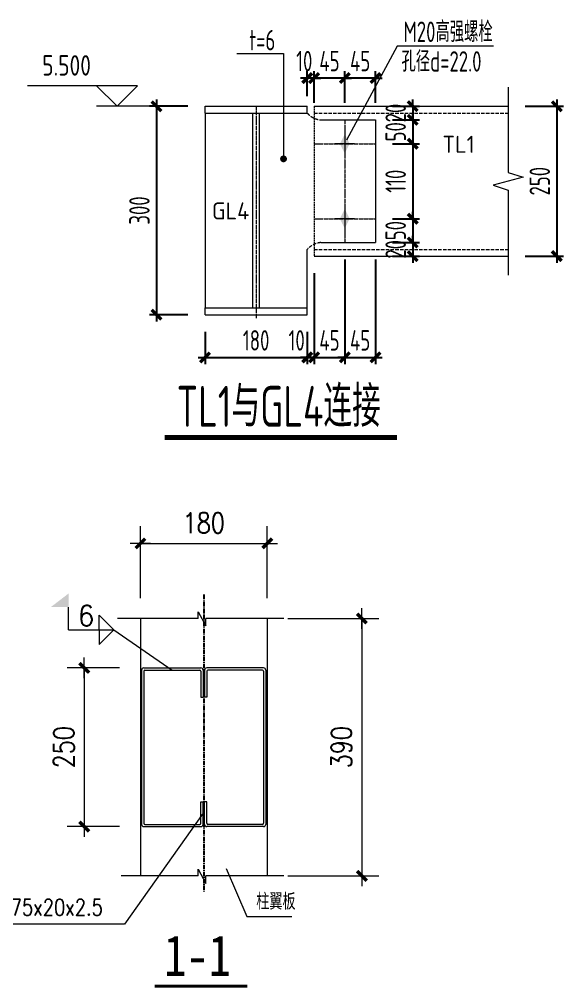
# Model space of a CAD drawing. Header units: millimetres. Extents: x 19781 to 898973, y -947928 to -267362.
# Drawn here: x 582405 to 590386, y -420948 to -406739 of the extents above; entities that cross this region are included whole.
import ezdxf
from ezdxf.enums import TextEntityAlignment as Align

# ---------------------------------------------------------------- set-up
doc = ezdxf.new("R2010")
doc.units = ezdxf.units.MM
doc.header["$LTSCALE"] = 100
for name, pattern in [('CENTERX2', [101.599999, 63.5, -12.7, 12.7, -12.7]), ('DASH', [0.35, 0.25, -0.1]), ('DOTE', [2.42, 2, -0.2, 0.02, -0.2])]:
    doc.linetypes.add(name, pattern=pattern)
doc.layers.get('0').update_dxf_attribs({"lineweight": 18})
for name, color, linetype, lineweight in [('AXIS', 3, 'Continuous', 18), ('BEAM_CON', 4, 'Continuous', 18), ('COLU', 7, 'Continuous', 18), ('DIM', 3, 'Continuous', 18), ('PUB_DIM', 3, 'Continuous', 18), ('PUB_TEXT', 7, 'Continuous', 18), ('REIN', 1, 'Continuous', 18), ('TDB_中实线', 7, 'Continuous', 18), ('TDB_文字', 3, 'Continuous', 18), ('TEXT', 7, 'Continuous', 18), ('THIN', 7, 'Continuous', 18), ('一般文字', 6, 'Continuous', 18), ('图名下划线', 7, 'Continuous', 18), ('楼板负筋文字', 7, 'Continuous', 18), ('系杆支撑', 2, 'Continuous', 18), ('钢板标注', 253, 'Continuous', 18), ('钢架', 7, 'Continuous', 25)]:
    doc.layers.add(name, color=color, linetype=linetype, lineweight=lineweight)
doc.styles.add('dim_font', font='simplex.shx', dxfattribs={"width": 0.8, "bigfont": 'gbcbig.shx'})
doc.styles.add('hztxt', font='txt.shx', dxfattribs={"width": 0.7, "bigfont": 'hztxt.shx'})
doc.styles.get("Standard").update_dxf_attribs({"font": 'tssdeng.shx', "bigfont": 'hztxt.shx'})
doc.styles.add('TDB-仿宋', font='', dxfattribs={"width": 0.8})
doc.styles.add('TSSD_Label', font='tssdeng.shx', dxfattribs={"width": 0.7, "bigfont": 'hztxt.shx'})
doc.styles.add('TSSD_Norm', font='tssdeng.shx', dxfattribs={"bigfont": 'hztxt.shx'})
doc.styles.add('TSSD_REIN', font='tssdeng.shx', dxfattribs={"width": 0.7, "bigfont": 'hztxt.shx'})
doc.styles.get('TDB-仿宋').set_extended_font_data('宋体')
doc.dimstyles.new('dimn', dxfattribs={"dimtxt": 300, "dimasz": 1, "dimexe": 250, "dimexo": 300, "dimgap": 150, "dimtad": 1, "dimdec": 0, "dimzin": 0, "dimdsep": 46, "dimtxsty": 'dim_font', "dimblk": '_CAXARROW', "dimcen": 1, "dimdle": 2, "dimclrt": 7, "dimadec": 1, "dimazin": 0, "dimtfac": 1, "dimtdec": 0, "dimtix": 1, "dimtmove": 2, "dimatfit": 3, "dimfxl": 1, "dimtolj": 1, "dimtzin": 0, "dimarcsym": 0})
doc.dimstyles.new('TSSD_100_100', dxfattribs={"dimtxt": 300, "dimasz": 100, "dimexe": 100, "dimexo": 250, "dimgap": 100, "dimtad": 1, "dimdec": 0, "dimzin": 0, "dimdsep": 46, "dimtxsty": 'TSSD_REIN', "dimblk": 'ARCHTICK', "dimcen": 0, "dimdle": 100, "dimclrt": 7, "dimadec": 0, "dimazin": 0, "dimtfac": 1, "dimtdec": 0, "dimtix": 1, "dimtmove": 2, "dimatfit": 3, "dimfxl": 1, "dimtolj": 1, "dimtzin": 0, "dimarcsym": 0})

# ---------------------------------------------------------------- blocks, each defined once
blk = doc.blocks.new('_ArchTick_0')
at = {"color": 0, "linetype": 'ByBlock'}
blk.add_lwpolyline([(-0.71, -0.71, 0.5, 0.5, 0), (0.71, 0.71, 0.5, 0.5, 0)], format="xyseb", dxfattribs=at)
blk = doc.blocks.new('*X1084')
at = {"layer": 'DIM', "color": 0, "lineweight": -2, "ltscale": 100, "transparency": 16777216}
for p, q in [((588173, -408014), (588173, -407914)), ((587877, -408014), (588273, -408014)), ((588173, -408014), (588173, -408214)), ((587877, -408214), (588273, -408214)), ((588173, -408214), (588173, -408314))]:
    blk.add_line(p, q, dxfattribs=at)
at = {"layer": 'DIM', "color": 0, "lineweight": -2, "ltscale": 100, "transparency": 16777216, "xscale": 100, "yscale": 100, "zscale": 100}
for p, rotation in [((588173, -408014), 270), ((588173, -408214), 90)]:
    blk.add_blockref('_ArchTick_0', p, dxfattribs=dict(at, rotation=rotation))
at = {"layer": 'DIM', "color": 7, "ltscale": 100, "transparency": 16777216, "insert": (587923, -408114), "char_height": 300, "width": 1020, "attachment_point": 5, "rotation": 90, "style": 'TSSD_REIN'}
blk.add_mtext('20', dxfattribs=at)
blk = doc.blocks.new('_ARCHTICK')
at = {"color": 0, "linetype": 'ByBlock', "const_width": 0.5}
blk.add_lwpolyline([(-0.5, -0.5), (0.5, 0.5)], dxfattribs=at)
blk = doc.blocks.new('*X1085')
at = {"layer": 'DIM', "color": 0, "lineweight": -2, "ltscale": 100, "transparency": 16777216}
for p, q in [((587877, -408214), (588273, -408214)), ((588173, -408214), (588173, -408114)), ((588173, -408214), (588173, -408564)), ((587877, -408564), (588273, -408564)), ((588173, -408564), (588173, -408664))]:
    blk.add_line(p, q, dxfattribs=at)
at = {"layer": 'DIM', "color": 0, "lineweight": -2, "ltscale": 100, "transparency": 16777216, "xscale": 100, "yscale": 100, "zscale": 100}
for p, rotation in [((588173, -408214), 270), ((588173, -408564), 90)]:
    blk.add_blockref('_ArchTick_0', p, dxfattribs=dict(at, rotation=rotation))
at = {"layer": 'DIM', "color": 7, "ltscale": 100, "transparency": 16777216, "insert": (587923, -408389), "char_height": 300, "width": 1020, "attachment_point": 5, "rotation": 90, "style": 'TSSD_REIN'}
blk.add_mtext('50', dxfattribs=at)
blk = doc.blocks.new('*X1086')
at = {"layer": 'DIM', "color": 0, "lineweight": -2, "ltscale": 100, "transparency": 16777216}
for p, q in [((588173, -408464), (588173, -409764)), ((587877, -408564), (588273, -408564)), ((587877, -409664), (588273, -409664))]:
    blk.add_line(p, q, dxfattribs=at)
at = {"layer": 'DIM', "color": 0, "lineweight": -2, "ltscale": 100, "transparency": 16777216, "xscale": 100, "yscale": 100, "zscale": 100}
for p, rotation in [((588173, -408564), 90), ((588173, -409664), 270)]:
    blk.add_blockref('_ArchTick_0', p, dxfattribs=dict(at, rotation=rotation))
at = {"layer": 'DIM', "color": 7, "ltscale": 100, "transparency": 16777216, "insert": (587923, -409114), "char_height": 300, "width": 1530, "attachment_point": 5, "rotation": 90, "style": 'TSSD_REIN'}
blk.add_mtext('110', dxfattribs=at)
blk = doc.blocks.new('*X1087')
at = {"layer": 'DIM', "color": 0, "lineweight": -2, "ltscale": 100, "transparency": 16777216}
for p, q in [((588173, -409664), (588173, -409564)), ((587877, -409664), (588273, -409664)), ((588173, -409664), (588173, -410014)), ((587877, -410014), (588273, -410014)), ((588173, -410014), (588173, -410114))]:
    blk.add_line(p, q, dxfattribs=at)
at = {"layer": 'DIM', "color": 0, "lineweight": -2, "ltscale": 100, "transparency": 16777216, "xscale": 100, "yscale": 100, "zscale": 100}
for p, rotation in [((588173, -409664), 270), ((588173, -410014), 90)]:
    blk.add_blockref('_ArchTick_0', p, dxfattribs=dict(at, rotation=rotation))
at = {"layer": 'DIM', "color": 7, "ltscale": 100, "transparency": 16777216, "insert": (587923, -409839), "char_height": 300, "width": 1020, "attachment_point": 5, "rotation": 90, "style": 'TSSD_REIN'}
blk.add_mtext('50', dxfattribs=at)
blk = doc.blocks.new('*X1088')
at = {"layer": 'DIM', "color": 0, "lineweight": -2, "ltscale": 100, "transparency": 16777216}
for p, q in [((588173, -410014), (588173, -409914)), ((587877, -410014), (588273, -410014)), ((588173, -410014), (588173, -410214)), ((587877, -410214), (588273, -410214)), ((588173, -410214), (588173, -410314))]:
    blk.add_line(p, q, dxfattribs=at)
at = {"layer": 'DIM', "color": 0, "lineweight": -2, "ltscale": 100, "transparency": 16777216, "xscale": 100, "yscale": 100, "zscale": 100}
for p, rotation in [((588173, -410014), 270), ((588173, -410214), 90)]:
    blk.add_blockref('_ArchTick_0', p, dxfattribs=dict(at, rotation=rotation))
at = {"layer": 'DIM', "color": 7, "ltscale": 100, "transparency": 16777216, "insert": (587923, -410114), "char_height": 300, "width": 1020, "attachment_point": 5, "rotation": 90, "style": 'TSSD_REIN'}
blk.add_mtext('20', dxfattribs=at)
blk = doc.blocks.new('A$C12ED02DA')
at = {"layer": 'THIN'}
blk.add_hatch(color=1, dxfattribs=at).paths.add_polyline_path([(97, 228), (187, 48), (97, -132), (7, 48)], flags=0)
at = {"layer": 'THIN', "color": 1}
for p, q in [((97, 318), (97, -222)), ((-83, 48), (277, 48))]:
    blk.add_line(p, q, dxfattribs=at)
blk = doc.blocks.new('*X1090')
at = {"layer": 'DIM', "color": 0, "lineweight": -2, "ltscale": 100, "transparency": 16777216}
for p, q in [((587177, -407964), (587177, -407501)), ((587627, -407964), (587627, -407501)), ((587177, -407601), (587077, -407601)), ((587627, -407601), (587177, -407601)), ((587627, -407601), (587727, -407601))]:
    blk.add_line(p, q, dxfattribs=at)
at = {"layer": 'DIM', "color": 0, "lineweight": -2, "ltscale": 100, "transparency": 16777216, "xscale": 100, "yscale": 100, "zscale": 100}
blk.add_blockref('_ArchTick_0', (587177, -407601), dxfattribs=at)
at = {"layer": 'DIM', "color": 0, "lineweight": -2, "ltscale": 100, "transparency": 16777216, "xscale": 100, "yscale": 100, "zscale": 100, "rotation": 180}
blk.add_blockref('_ArchTick_0', (587627, -407601), dxfattribs=at)
at = {"layer": 'DIM', "color": 7, "ltscale": 100, "transparency": 16777216, "insert": (587402, -407351), "char_height": 300, "width": 1020, "attachment_point": 5, "style": 'TSSD_REIN'}
blk.add_mtext('45', dxfattribs=at)
blk = doc.blocks.new('*X1091')
at = {"layer": 'DIM', "color": 0, "lineweight": -2, "ltscale": 100, "transparency": 16777216}
for p, q in [((586727, -407964), (586727, -407501)), ((587177, -407964), (587177, -407501)), ((586727, -407601), (586627, -407601)), ((587177, -407601), (586727, -407601)), ((587177, -407601), (587277, -407601))]:
    blk.add_line(p, q, dxfattribs=at)
at = {"layer": 'DIM', "color": 0, "lineweight": -2, "ltscale": 100, "transparency": 16777216, "xscale": 100, "yscale": 100, "zscale": 100}
blk.add_blockref('_ArchTick_0', (586727, -407601), dxfattribs=at)
at = {"layer": 'DIM', "color": 0, "lineweight": -2, "ltscale": 100, "transparency": 16777216, "xscale": 100, "yscale": 100, "zscale": 100, "rotation": 180}
blk.add_blockref('_ArchTick_0', (587177, -407601), dxfattribs=at)
at = {"layer": 'DIM', "color": 7, "ltscale": 100, "transparency": 16777216, "insert": (586952, -407351), "char_height": 300, "width": 1020, "attachment_point": 5, "style": 'TSSD_REIN'}
blk.add_mtext('45', dxfattribs=at)
blk = doc.blocks.new('*X1092')
at = {"layer": 'DIM', "color": 0, "lineweight": -2, "ltscale": 100, "transparency": 16777216}
for p, q in [((586627, -407864), (586627, -407501)), ((586727, -407964), (586727, -407501)), ((586627, -407601), (586527, -407601)), ((586727, -407601), (586627, -407601)), ((586727, -407601), (586827, -407601))]:
    blk.add_line(p, q, dxfattribs=at)
at = {"layer": 'DIM', "color": 0, "lineweight": -2, "ltscale": 100, "transparency": 16777216, "xscale": 100, "yscale": 100, "zscale": 100}
blk.add_blockref('_ArchTick_0', (586627, -407601), dxfattribs=at)
at = {"layer": 'DIM', "color": 0, "lineweight": -2, "ltscale": 100, "transparency": 16777216, "xscale": 100, "yscale": 100, "zscale": 100, "rotation": 180}
blk.add_blockref('_ArchTick_0', (586727, -407601), dxfattribs=at)
at = {"layer": 'DIM', "color": 7, "ltscale": 100, "transparency": 16777216, "insert": (586583, -407351), "char_height": 300, "width": 930, "attachment_point": 5, "style": 'TSSD_REIN'}
blk.add_mtext('10', dxfattribs=at)
blk = doc.blocks.new('*X1093')
at = {"layer": 'DIM', "color": 0, "lineweight": -2, "ltscale": 100, "transparency": 16777216}
for p, q in [((585127, -411323), (585127, -411800)), ((586627, -411323), (586627, -411800)), ((585027, -411700), (586727, -411700))]:
    blk.add_line(p, q, dxfattribs=at)
at = {"layer": 'DIM', "color": 0, "lineweight": -2, "ltscale": 100, "transparency": 16777216, "xscale": 100, "yscale": 100, "zscale": 100, "rotation": 180}
blk.add_blockref('_ArchTick_0', (585127, -411700), dxfattribs=at)
at = {"layer": 'DIM', "color": 0, "lineweight": -2, "ltscale": 100, "transparency": 16777216, "xscale": 100, "yscale": 100, "zscale": 100}
blk.add_blockref('_ArchTick_0', (586627, -411700), dxfattribs=at)
at = {"layer": 'DIM', "color": 7, "ltscale": 100, "transparency": 16777216, "insert": (585877, -411450), "char_height": 300, "width": 1530, "attachment_point": 5, "style": 'TSSD_REIN'}
blk.add_mtext('180', dxfattribs=at)
blk = doc.blocks.new('*X1094')
at = {"layer": 'DIM', "color": 0, "lineweight": -2, "ltscale": 100, "transparency": 16777216}
for p, q in [((586727, -410464), (586727, -411800)), ((586627, -411323), (586627, -411800)), ((586627, -411700), (586527, -411700)), ((586627, -411700), (586727, -411700)), ((586727, -411700), (586827, -411700))]:
    blk.add_line(p, q, dxfattribs=at)
at = {"layer": 'DIM', "color": 0, "lineweight": -2, "ltscale": 100, "transparency": 16777216, "xscale": 100, "yscale": 100, "zscale": 100}
blk.add_blockref('_ArchTick_0', (586627, -411700), dxfattribs=at)
at = {"layer": 'DIM', "color": 0, "lineweight": -2, "ltscale": 100, "transparency": 16777216, "xscale": 100, "yscale": 100, "zscale": 100, "rotation": 180}
blk.add_blockref('_ArchTick_0', (586727, -411700), dxfattribs=at)
at = {"layer": 'DIM', "color": 7, "ltscale": 100, "transparency": 16777216, "insert": (586471, -411450), "char_height": 300, "width": 930, "attachment_point": 5, "style": 'TSSD_REIN'}
blk.add_mtext('10', dxfattribs=at)
blk = doc.blocks.new('*X1095')
at = {"layer": 'DIM', "color": 0, "lineweight": -2, "ltscale": 100, "transparency": 16777216}
for p, q in [((587177, -410264), (587177, -411800)), ((586727, -410464), (586727, -411800)), ((586727, -411700), (586627, -411700)), ((586727, -411700), (587177, -411700)), ((587177, -411700), (587277, -411700))]:
    blk.add_line(p, q, dxfattribs=at)
at = {"layer": 'DIM', "color": 0, "lineweight": -2, "ltscale": 100, "transparency": 16777216, "xscale": 100, "yscale": 100, "zscale": 100}
blk.add_blockref('_ArchTick_0', (586727, -411700), dxfattribs=at)
at = {"layer": 'DIM', "color": 0, "lineweight": -2, "ltscale": 100, "transparency": 16777216, "xscale": 100, "yscale": 100, "zscale": 100, "rotation": 180}
blk.add_blockref('_ArchTick_0', (587177, -411700), dxfattribs=at)
at = {"layer": 'DIM', "color": 7, "ltscale": 100, "transparency": 16777216, "insert": (586952, -411450), "char_height": 300, "width": 1020, "attachment_point": 5, "style": 'TSSD_REIN'}
blk.add_mtext('45', dxfattribs=at)
blk = doc.blocks.new('*X1096')
at = {"layer": 'DIM', "color": 0, "lineweight": -2, "ltscale": 100, "transparency": 16777216}
for p, q in [((587177, -410264), (587177, -411800)), ((587627, -410264), (587627, -411800)), ((587177, -411700), (587077, -411700)), ((587177, -411700), (587627, -411700)), ((587627, -411700), (587727, -411700))]:
    blk.add_line(p, q, dxfattribs=at)
at = {"layer": 'DIM', "color": 0, "lineweight": -2, "ltscale": 100, "transparency": 16777216, "xscale": 100, "yscale": 100, "zscale": 100}
blk.add_blockref('_ArchTick_0', (587177, -411700), dxfattribs=at)
at = {"layer": 'DIM', "color": 0, "lineweight": -2, "ltscale": 100, "transparency": 16777216, "xscale": 100, "yscale": 100, "zscale": 100, "rotation": 180}
blk.add_blockref('_ArchTick_0', (587627, -411700), dxfattribs=at)
at = {"layer": 'DIM', "color": 7, "ltscale": 100, "transparency": 16777216, "insert": (587402, -411450), "char_height": 300, "width": 1020, "attachment_point": 5, "style": 'TSSD_REIN'}
blk.add_mtext('45', dxfattribs=at)
blk = doc.blocks.new('*X1097')
at = {"layer": 'DIM', "color": 0, "lineweight": -2, "ltscale": 100, "transparency": 16777216}
for p, q in [((590286, -407914), (590286, -410314)), ((589822, -408014), (590386, -408014)), ((589822, -410214), (590386, -410214))]:
    blk.add_line(p, q, dxfattribs=at)
at = {"layer": 'DIM', "color": 0, "lineweight": -2, "ltscale": 100, "transparency": 16777216, "xscale": 100, "yscale": 100, "zscale": 100}
for p, rotation in [((590286, -408014), 90), ((590286, -410214), 270)]:
    blk.add_blockref('_ArchTick_0', p, dxfattribs=dict(at, rotation=rotation))
at = {"layer": 'DIM', "color": 7, "ltscale": 100, "transparency": 16777216, "insert": (590036, -409114), "char_height": 300, "width": 1620, "attachment_point": 5, "rotation": 90, "style": 'TSSD_REIN'}
blk.add_mtext('250', dxfattribs=at)
blk = doc.blocks.new('*X1098')
at = {"layer": 'DIM', "color": 0, "lineweight": -2, "ltscale": 100, "transparency": 16777216}
for p, q in [((584415, -407914), (584415, -411173)), ((584877, -408014), (584315, -408014)), ((584877, -411073), (584315, -411073))]:
    blk.add_line(p, q, dxfattribs=at)
at = {"layer": 'DIM', "color": 0, "lineweight": -2, "ltscale": 100, "transparency": 16777216, "xscale": 100, "yscale": 100, "zscale": 100}
for p, rotation in [((584415, -408014), 90), ((584415, -411073), 270)]:
    blk.add_blockref('_ArchTick_0', p, dxfattribs=dict(at, rotation=rotation))
at = {"layer": 'DIM', "color": 7, "ltscale": 100, "transparency": 16777216, "insert": (584165, -409544), "char_height": 300, "width": 1620, "attachment_point": 5, "rotation": 90, "style": 'TSSD_REIN'}
blk.add_mtext('300', dxfattribs=at)
blk = doc.blocks.new('_DIMX')
blk.add_line((-150, 0), (150, 0))
blk.add_lwpolyline([(-70, -70, 50, 50, 0), (70, 70, 50, 50, 0)], format="xyseb")
blk = doc.blocks.new('*X1166')
at = {"layer": 'AXIS', "color": 0, "linetype": 'Continuous', "lineweight": -2, "transparency": 16777216}
for p, q in [((2564, 4688), (1798, 4688)), ((2048, 4687), (2048, 2362)), ((2564, 2361), (1798, 2361))]:
    blk.add_line(p, q, dxfattribs=at)
for p, rotation in [((2048, 4688), 90), ((2048, 2361), 270)]:
    blk.add_blockref('_DIMX', p, dxfattribs=dict(at, rotation=rotation))
at = {"layer": 'AXIS', "color": 7, "linetype": 'Continuous', "transparency": 16777216, "insert": (1748, 3525), "char_height": 300, "width": 1851.43, "attachment_point": 5, "rotation": 90, "style": 'dim_font'}
blk.add_mtext('250', dxfattribs=at)
blk = doc.blocks.new('_CAXARROW')
blk.add_hatch(color=0).paths.add_polyline_path([(0, 0), (-1, 0.125), (-1, -0.125)], flags=0)
blk = doc.blocks.new('*X1167')
at = {"layer": 'AXIS', "color": 0, "lineweight": -2, "transparency": 16777216}
for p, q in [((5029, 5412), (6365, 5412)), ((6115, 5411), (6115, 1639)), ((5029, 1638), (6365, 1638))]:
    blk.add_line(p, q, dxfattribs=at)
for p, rotation in [((6115, 5412), 90), ((6115, 1638), 270)]:
    blk.add_blockref('_DIMX', p, dxfattribs=dict(at, rotation=rotation))
at = {"layer": 'AXIS', "color": 7, "transparency": 16777216, "insert": (5815, 3525), "char_height": 300, "width": 1851.43, "attachment_point": 5, "rotation": 90, "style": 'dim_font'}
blk.add_mtext('390', dxfattribs=at)
blk = doc.blocks.new('*X1168')
at = {"layer": 'AXIS', "color": 0, "lineweight": -2, "transparency": 16777216}
for p, q in [((2870, 5712), (2870, 6763)), ((4729, 5712), (4729, 6763)), ((2871, 6513), (4728, 6513))]:
    blk.add_line(p, q, dxfattribs=at)
at = {"layer": 'AXIS', "color": 0, "lineweight": -2, "transparency": 16777216, "rotation": 180}
blk.add_blockref('_DIMX', (2870, 6513), dxfattribs=at)
at = {"layer": 'AXIS', "color": 0, "lineweight": -2, "transparency": 16777216}
blk.add_blockref('_DIMX', (4729, 6513), dxfattribs=at)
at = {"layer": 'AXIS', "color": 7, "transparency": 16777216, "insert": (3799, 6813), "char_height": 300, "width": 1748.57, "attachment_point": 5, "style": 'dim_font'}
blk.add_mtext('180', dxfattribs=at)
blk = doc.blocks.new('A$C7AE0445E')
at = {"layer": '一般文字', "lineweight": 15}
blk.add_hatch(color=251, dxfattribs=at).paths.add_polyline_path([(1818.9, 5578.9), (1557.8, 5578.9), (1818.9, 5778.9)], flags=0)
at = {"layer": 'TDB_中实线'}
blk.add_lwpolyline([(3081.4, 22.5, 45, 45, 0), (4438.8, 22.5, 45, 45, 0)], format="xyseb", dxfattribs=at)
at = {"layer": '一般文字', "color": 251, "lineweight": 15}
for p, q in [((1818.9, 5245.5), (1818.9, 5578.9)), ((2268.4, 5460.4), (2483.3, 5245.5)), ((2268.4, 5245.5), (2268.4, 5460.4)), ((3715.1, 5411.5), (2536.9, 5411.5)), ((3715.1, 5411.5), (3715.1, 5509.8)), ((3715.1, 5509.8), (3826.7, 5302.7)), ((3826.7, 5302.7), (3826.7, 5411.5)), ((4969.3, 5411.5), (3826.7, 5411.5)), ((1818.9, 5245.5), (2483.3, 5245.5)), ((2268.4, 5030.6), (2483.3, 5245.5)), ((2268.4, 5245.5), (2268.4, 5030.6)), ((2483.3, 5245.5), (3338, 4656)), ((3789.1, 2559.7), (2639.7, 929.4)), ((3715.1, 1637.9), (3715.1, 1736.2)), ((3715.1, 1736.2), (3826.7, 1529.1)), ((4125.8, 1747.7), (4431.6, 1043.5)), ((3715.1, 1637.9), (2590.2, 1637.9)), ((3826.7, 1529.1), (3826.7, 1637.9)), ((4969.3, 1637.9), (3826.7, 1637.9)), ((4431.6, 1043.5), (5088.5, 1043.5)), ((2639.7, 929.4), (220.8, 929.4))]:
    blk.add_line(p, q, dxfattribs=at)
at = {"layer": '系杆支撑', "color": 3}
for p, q in [((2919.1, 4688.3), (3756.8, 4688.3)), ((4674.2, 4688.3), (3842.1, 4688.3)), ((2886.8, 4656), (2886.8, 2393.5)), ((2919.1, 4639.9), (2919.1, 2409.6)), ((2935.3, 4656), (3740.6, 4656)), ((3756.8, 4639.9), (3756.8, 4258.9)), ((3789.1, 4656), (3789.1, 4258.9)), ((3809.7, 4656), (3809.7, 4258.9)), ((3842.1, 4639.9), (3842.1, 4258.9)), ((4658, 4656), (3858.2, 4656)), ((4674.2, 4639.9), (4674.2, 2409.6)), ((4706.5, 4656), (4706.5, 2393.5)), ((3756.8, 4258.9), (3789.1, 4258.9)), ((3842.1, 4258.9), (3809.7, 4258.9)), ((3756.8, 2725.9), (3789.1, 2725.9)), ((3756.8, 2409.6), (3756.8, 2725.9)), ((3789.1, 2393.5), (3789.1, 2725.9)), ((3842.1, 2725.9), (3809.7, 2725.9)), ((3809.7, 2393.5), (3809.7, 2725.9)), ((3842.1, 2409.6), (3842.1, 2725.9)), ((2919.1, 2361.1), (3756.8, 2361.1)), ((2935.3, 2393.5), (3740.6, 2393.5)), ((4674.2, 2361.1), (3842.1, 2361.1)), ((4658, 2393.5), (3858.2, 2393.5))]:
    blk.add_line(p, q, dxfattribs=at)
for centre, radius, start, end in [((2919.1, 4656), 32.3, 90, 180), ((3756.8, 4656), 32.3, 0, 90), ((3842.1, 4656), 32.3, 90, 180), ((4674.2, 4656), 32.3, 0, 90), ((2935.3, 4639.9), 16.2, 90, 180), ((3740.6, 4639.9), 16.2, 0, 90), ((3858.2, 4639.9), 16.2, 90, 180), ((4658, 4639.9), 16.2, 0, 90), ((2919.1, 2393.5), 32.3, 180, 270), ((2935.3, 2409.6), 16.2, 180, 270), ((3740.6, 2409.6), 16.2, 270, 0), ((3756.8, 2393.5), 32.3, 270, 0), ((3842.1, 2393.5), 32.3, 180, 270), ((3858.2, 2409.6), 16.2, 180, 270), ((4658, 2409.6), 16.2, 270, 360), ((4674.2, 2393.5), 32.3, 270, 360)]:
    blk.add_arc(centre, radius, start, end, dxfattribs=at)
at = {"layer": '钢架', "linetype": 'CENTERX2', "ltscale": 0.01}
blk.add_line((3799.4, 5763), (3799.4, 1411.8), dxfattribs=at)
at = {"layer": '钢架', "lineweight": 5}
for p, q in [((2869.6, 5411.5), (2869.6, 1637.9)), ((4729.3, 5411.5), (4729.3, 1637.9))]:
    blk.add_line(p, q, dxfattribs=at)
at = {"layer": 'PUB_DIM', "color": 6, "linetype": 'Continuous', "style": 'hztxt', "width": 0.8}
for s, height, p in [('2C250x75x20x2.5', 240.024, (0, 1058.2)), ('柱翼板', 240.02, (4567.7, 1142.2))]:
    blk.add_text(s, height=height, dxfattribs=at).set_placement(p)
at = {"layer": 'TDB_文字', "style": 'TDB-仿宋', "width": 0.8}
blk.add_text('1-1', height=600, dxfattribs=at).set_placement((3217.3, 170.8))
at = {"layer": '一般文字', "color": 251, "lineweight": 15, "style": 'dim_font', "width": 0.965103}
blk.add_text('6', height=300, dxfattribs=at).set_placement((1952.2, 5303.7))
at = {"layer": 'AXIS'}
dim = blk.add_linear_dim(base=(4729.3, 6512.8), p1=(2869.6, 5411.5), p2=(4729.3, 5411.5), text='180', dimstyle='dimn', override={"dimsah": 1}, dxfattribs=at)
dim.commit()
dim.dimension.update_dxf_attribs({"geometry": '*X1168', "text_midpoint": (3799.4, 6812.8), "dimtype": 160})
dim = blk.add_linear_dim(base=(6115.4, 1637.9), p1=(4729.3, 5411.5), p2=(4729.3, 1637.9), angle=90, text='390', dimstyle='dimn', override={"dimsah": 1}, dxfattribs=at)
dim.commit()
dim.dimension.update_dxf_attribs({"geometry": '*X1167', "text_midpoint": (5815.4, 3524.7), "dimtype": 160})
at = {"layer": 'AXIS', "linetype": 'Continuous'}
dim = blk.add_linear_dim(base=(2048, 2361.1), p1=(2864, 4688.3), p2=(2864, 2361.1), angle=90, text='250', dimstyle='dimn', override={"dimsah": 1}, dxfattribs=at)
dim.commit()
dim.dimension.update_dxf_attribs({"geometry": '*X1166', "text_midpoint": (1748, 3524.7), "dimtype": 160})

msp = doc.modelspace()

# ---------------------------------------------------------------- linework, layer by layer
at = {"layer": 'AXIS', "linetype": 'DOTE', "ltscale": 0.3}
for p, q in [((585877.18, -408014.39), (585877.18, -411126.33)), ((587177.18, -408214.39), (587177.18, -410014.39)), ((586727.18, -408564.39), (587627.18, -408564.39)), ((586727.18, -409664.39), (587627.18, -409664.39))]:
    msp.add_line(p, q, dxfattribs=at)
at = {"layer": 'BEAM_CON'}
for p, q in [((585127.18, -408014.39), (586627.18, -408014.39)), ((585127.18, -408114.39), (585127.18, -408014.39)), ((586627.18, -408114.39), (586627.18, -408014.39)), ((585127.18, -408114.39), (586627.18, -408114.39)), ((585127.18, -408114.39), (585127.18, -410972.97)), ((585827.18, -410972.97), (585827.18, -408114.39)), ((585927.18, -410972.97), (585927.18, -408114.39)), ((587627.18, -408214.39), (587627.18, -410014.39)), ((586627.18, -410972.97), (586627.18, -410114.39)), ((585127.18, -410972.97), (586627.18, -410972.97)), ((585127.18, -411072.97), (585127.18, -410972.97)), ((585127.18, -411072.97), (586627.18, -411072.97)), ((586627.18, -411072.97), (586627.18, -410972.97))]:
    msp.add_line(p, q, dxfattribs=at)
at = {"layer": 'BEAM_CON', "color": 4}
for p, q in [((586727.18, -408014.39), (589572.08, -408014.39)), ((586827.18, -408214.39), (587627.18, -408214.39)), ((586827.18, -410014.39), (587627.18, -410014.39)), ((586727.18, -410214.39), (589572.08, -410214.39))]:
    msp.add_line(p, q, dxfattribs=at)
at = {"layer": 'BEAM_CON', "color": 4, "linetype": 'DASH'}
msp.add_line((586727.18, -408014.39), (586727.18, -410214.39), dxfattribs=at)
at = {"layer": 'BEAM_CON', "color": 4, "linetype": 'DASH', "ltscale": 2}
for p, q in [((586727.18, -408114.39), (589572.08, -408114.39)), ((586727.18, -410114.39), (589572.08, -410114.39))]:
    msp.add_line(p, q, dxfattribs=at)
for centre, start, end in [((586847.25, -407924.25), 220.827286, 266.042611), ((586847.25, -410304.54), 93.957389, 139.172714)]:
    msp.add_arc(centre, 290.84, start, end, dxfattribs=at)
at = {"layer": 'COLU', "linetype": 'ByBlock', "lineweight": 5}
for p, q in [((585594.63, -407241.93), (586278.5, -407241.93)), ((586278.5, -407241.93), (586278.5, -408785.85))]:
    msp.add_line(p, q, dxfattribs=at)
at = {"layer": 'COLU', "lineweight": 5}
for p, q in [((587943.32, -407134.75), (587204.18, -408510.39)), ((589358.29, -407134.75), (587943.32, -407134.75))]:
    msp.add_line(p, q, dxfattribs=at)
at = {"layer": 'REIN'}
msp.add_lwpolyline([(586303.5, -408785.85, 50, 50, -1), (586253.5, -408785.85, 50, 50, -1)], format="xyseb", close=True, dxfattribs=at)
at = {"layer": 'THIN'}
for p, q in [((583536.93, -407714.39), (582521.55, -407714.39)), ((583836.93, -408014.39), (583536.93, -407714.39)), ((584136.93, -407714.39), (583536.93, -407714.39)), ((583836.93, -408014.39), (584136.93, -407714.39)), ((584414.86, -408014.39), (583536.93, -408014.39)), ((583836.93, -408014.39), (583836.93, -408014.39))]:
    msp.add_line(p, q, dxfattribs=at)
msp.add_lwpolyline([(589572.08, -407734.39), (589572.08, -408984.39), (589792.08, -409054.39), (589352.08, -409174.39), (589572.08, -409244.39), (589572.08, -410494.39)], dxfattribs=at)
at = {"layer": '图名下划线'}
msp.add_lwpolyline([(584535.73, -412875.55, 70.12, 70.12, 0), (587940.55, -412875.55, 70.12, 70.12, 0)], format="xyseb", dxfattribs=at)

# ---------------------------------------------------------------- block references
at = {"layer": 'COLU', "linetype": 'ByBlock'}
for p, xscale, yscale, zscale in [((587254.66, -408602.46), -0.8000000000465661, 0.8000000000465661, 0.8000000000000114), ((587235.29, -408592.94), -0.5999999999767169, 0.5999999999767169, 0.6), ((587254.66, -409702.46), -0.8000000000465661, 0.8000000000465661, 0.8000000000000114), ((587235.29, -409692.94), -0.5999999999767169, 0.5999999999767169, 0.6)]:
    msp.add_blockref('A$C12ED02DA', p, dxfattribs=dict(at, xscale=xscale, yscale=yscale, zscale=zscale))
at = {"layer": 'PUB_TEXT', "xscale": 1.001000249991193, "yscale": 1.001000249991193, "zscale": 1.001000249991193}
msp.add_blockref('A$C7AE0445E', (581306.44, -420948.45), dxfattribs=at)

# ---------------------------------------------------------------- texts
at = {"layer": 'TEXT', "style": 'TSSD_Norm', "width": 0.7}
for s, p in [('M20高强螺栓', (588037.19, -407071.29)), ('孔径d=22.0', (588008.09, -407506.24))]:
    msp.add_text(s, height=300, dxfattribs=at).set_placement(p)
at = {"layer": 'TEXT', "lineweight": 5, "style": 'TSSD_REIN', "width": 0.7}
msp.add_text('t=6', height=300, dxfattribs=at).set_placement((585775.07, -407193.36))
at = {"layer": 'THIN', "style": 'TSSD_Label', "width": 0.8}
msp.add_text('5.500', height=300, dxfattribs=at).set_placement((583454.49, -407654.39), align=Align.BOTTOM_RIGHT)
at = {"layer": '楼板负筋文字', "style": 'TSSD_REIN', "width": 0.7}
msp.add_text('TL1与GL4连接', height=600, dxfattribs=at).set_placement((584710.41, -412718.33))
at = {"layer": '钢板标注', "width": 0.988}
for s, p in [('TL1', (588608.55, -408697.23)), ('GL4', (585228.55, -409675.23))]:
    msp.add_text(s, height=250, dxfattribs=at).set_placement(p)

# ---------------------------------------------------------------- dimensions: what is measured, and where the dimension line sits
at = {"layer": 'DIM', "ltscale": 100}
for base, p1, p2, text, picture, middle in [((586627.18, -407601.09), (586727.18, -408214.39), (586627.18, -408114.39), '10', '*X1092', (586583.09, -407351.09)), ((586727.18, -407601.09), (587177.18, -408214.39), (586727.18, -408214.39), '45', '*X1091', (586952.18, -407351.09)), ((587177.18, -407601.09), (587627.18, -408214.39), (587177.18, -408214.39), '45', '*X1090', (587402.18, -407351.09)), ((587177.18, -411699.64), (586727.18, -410214.39), (587177.18, -410014.39), '45', '*X1095', (586952.18, -411449.64)), ((587627.18, -411699.64), (587177.18, -410014.39), (587627.18, -410014.39), '45', '*X1096', (587402.18, -411449.64)), ((586727.18, -411699.64), (586627.18, -411072.97), (586727.18, -410214.39), '10', '*X1094', (586471.09, -411449.64)), ((586627.18, -411699.64), (585127.18, -411072.97), (586627.18, -411072.97), '180', '*X1093', (585877.18, -411449.64))]:
    dim = msp.add_linear_dim(base=base, p1=p1, p2=p2, text=text, dimstyle='TSSD_100_100', override={"dimsah": 1}, dxfattribs=at)
    dim.commit()
    dim.dimension.update_dxf_attribs({"geometry": picture, "text_midpoint": middle, "dimtype": 160})
for base, p1, p2, text, picture, middle in [((588173.06, -408214.39), (587627.18, -408014.39), (587627.18, -408214.39), '20', '*X1084', (587923.06, -408114.39)), ((584414.86, -411072.97), (585127.18, -408014.39), (585127.18, -411072.97), '300', '*X1098', (584164.86, -409543.68)), ((588173.06, -408564.39), (587627.18, -408214.39), (587627.18, -408564.39), '50', '*X1085', (587923.06, -408389.39)), ((590285.88, -410214.39), (589572.08, -408014.39), (589572.08, -410214.39), '250', '*X1097', (590035.88, -409114.39)), ((588173.06, -409664.39), (587627.18, -408564.39), (587627.18, -409664.39), '110', '*X1086', (587923.06, -409114.39)), ((588173.06, -410014.39), (587627.18, -409664.39), (587627.18, -410014.39), '50', '*X1087', (587923.06, -409839.39)), ((588173.06, -410214.39), (587627.18, -410014.39), (587627.18, -410214.39), '20', '*X1088', (587923.06, -410114.39))]:
    dim = msp.add_linear_dim(base=base, p1=p1, p2=p2, angle=90, text=text, dimstyle='TSSD_100_100', override={"dimsah": 1}, dxfattribs=at)
    dim.commit()
    dim.dimension.update_dxf_attribs({"geometry": picture, "text_midpoint": middle, "dimtype": 160})

doc.saveas('drawing.dxf')
